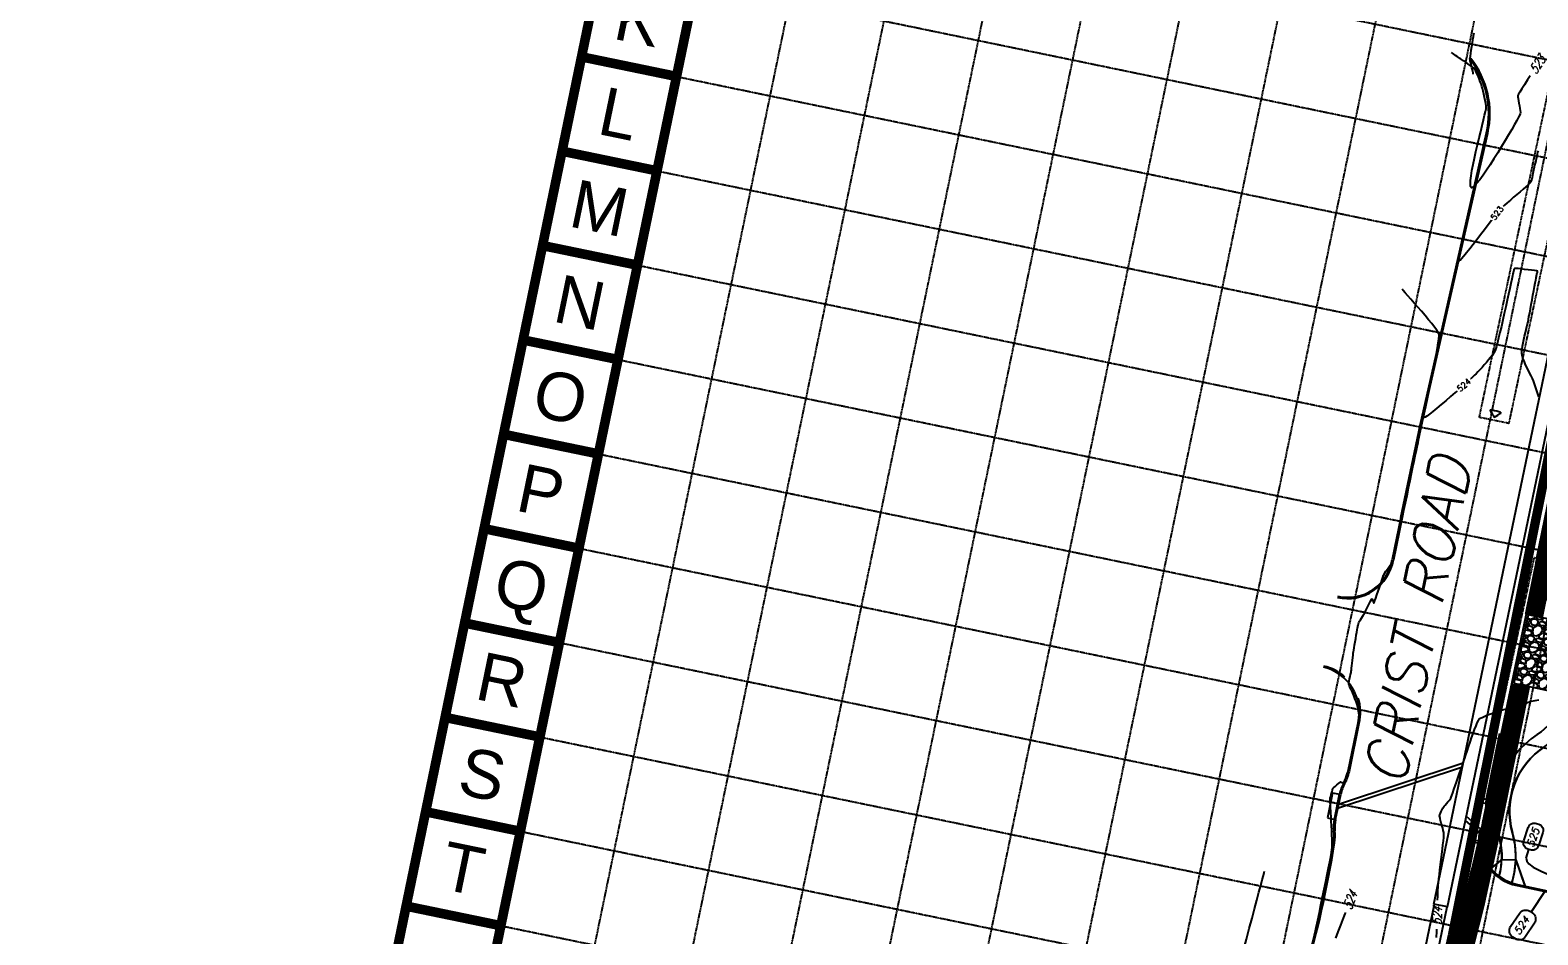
# Model space of a CAD drawing. Header units: inches. Extents: x 3071 to 5995, y 4947 to 7102.
# Drawn here: x 3071 to 3716, y 6239 to 6626 of the extents above; entities that cross this region are included whole.
import ezdxf
from ezdxf.enums import TextEntityAlignment as Align

# ---------------------------------------------------------------- set-up
doc = ezdxf.new("R2010")
doc.units = ezdxf.units.IN
doc.header["$MEASUREMENT"] = 0
doc.linetypes.add('HIDDEN', pattern=[0.375, 0.25, -0.125])
doc.linetypes.add('HIDDEN2', pattern=[0.1875, 0.125, -0.0625])
for name, color, linetype in [('BASE', 7, 'Continuous'), ('BLDG-BOC', 4, 'Continuous'), ('BOC', 4, 'Continuous'), ('CONST-ENTR', 8, 'Continuous'), ('CONST-ENTR-HAT', 11, 'Continuous'), ('EC', 3, 'Continuous'), ('EX-BOC', 41, 'Continuous'), ('EX-GUT', 41, 'Continuous'), ('EX-STM', 150, 'Continuous'), ('EX-STORM', 150, 'Continuous'), ('FIRELANE', 5, 'HIDDEN'), ('FUTURE-DEVEL.', 78, 'Continuous'), ('GRID', 254, 'HIDDEN'), ('hatch-ol', 7, 'Continuous'), ('I-P', 3, 'Continuous'), ('LIMITS OF DISTURBANCE', 1, 'HIDDEN'), ('LS-WALKS', 7, 'Continuous'), ('PC', 43, 'Continuous'), ('PSTM-INLET', 3, 'Continuous'), ('SAW-CUT', 7, 'HIDDEN2'), ('SILT FENCE', 200, 'Continuous')]:
    doc.layers.add(name, color=color, linetype=linetype)
doc.styles.add('L100', font='SIMPLEX.shx', dxfattribs={"oblique": 15, "height": 6})
doc.styles.add('L50', font='simplex', dxfattribs={"height": 2.5})
doc.styles.add('L80', font='simplex.shx', dxfattribs={"oblique": 15, "height": 4})
doc.styles.add('L80C', font='simplex.shx', dxfattribs={"width": 0.75, "oblique": 22, "height": 4})
doc.styles.get("Standard").update_dxf_attribs({"font": 'ARIAL.TTF'})

msp = doc.modelspace()

# ---------------------------------------------------------------- hatches: boundary and pattern name
at = {"layer": 'CONST-ENTR-HAT'}
h = msp.add_hatch(dxfattribs=at)
h.set_pattern_fill('GRAVEL', color=4, scale=7.2, angle=-11.9688, style=0)
h.set_pattern_definition([(216.044, (3391.1632, 6419.3285), (-69.78596675, -51.44626935), [0.96866, -95.89743]), (173.0009, (3390.37996, 6418.75853), (86.014845, -10.87413664), [1.66225, -164.56266]), (120.5416, (3388.7301, 6418.96108), (54.01026806, -92.409584), [1.17207, -116.03543]), (255.3049, (3385.60986, 6417.78253), (36.90603354, 139.3764144), [1.51371, -149.85762]), (280.8649, (3385.22587, 6416.31833), (-17.2999084, 91.98735696), [1.48432, -146.94749]), (345.3049, (3385.50565, 6414.86062), (-139.3764144, 36.90603354), [1.51371, -149.85762]), (25.7254, (3386.96985, 6414.47663), (-106.49652772, -51.0240094), [2.00181, -198.17891]), (60.2865, (3388.77325, 6415.34553), (82.15325044, 144.504542), [1.88991, -187.10151]), (109.4608, (3389.71, 6416.98695), (-36.9371998, 103.5102092), [1.51884, -150.36533]), (163.2676, (3389.204, 6418.419), (75.9851347, -23.46784), [1.73399, -84.96549]), (210.4286, (3387.54342, 6418.91824), (-100.9461827, -59.5606272), [2.242426, -222.0003]), (126.8453, (3392.568, 6416.2339), (-40.3455869, 52.7127507), [0.76537, -75.77168]), (159.5004, (3392.109, 6416.8464), (88.5789158, -33.49768655), [1.45611, -144.15488]), (213.0312, (3390.745, 6417.3563), (-1.49313, -7.04348), [1.01823, -9.1641]), (191.2298, (3390.4312, 6418.3061), (38.2036424, 6.6213172), [0.54834, -54.28523]), (279.8326, (3389.8934, 6418.1993), (-2.564088, 22.6235613), [0.77546, -37.99773]), (18.995, (3390.0258, 6417.4352), (24.1166786, 9.6075863), [1.25949, -40.72337]), (149.5963, (3391.2167, 6417.8451), (12.59383, -10.029725), [0.91074, -21.85767]), (4.4207, (3385.8082, 6419.0653), (74.91416005, 6.19908352), [1.27584, -126.30848]), (58.3774, (3387.08024, 6419.16363), (-44.59829823, -71.50574983), [1.07036, -105.96534]), (281.2298, (3391.5154, 6419.2538), (-6.6213172, 38.2036424), [1.09667, -53.7369]), (331.6417, (3391.72893, 6418.17816), (-65.9554065, 36.06167446), [1.27584, -126.30848]), (327.4752, (3384.88245, 6414.6983), (-32.2311444, 21.5525742), [1.23034, -60.28649]), (282.8063, (3385.9198, 6414.0368), (-18.79290237, 84.9439031), [1.03088, -102.05743]), (54.8326, (3390.0927, 6412.1954), (21.5526086, 32.2311216), [1.09667, -53.7369]), (5.3852, (3390.7243, 6413.09193), (-97.537721, -8.76318554), [1.20694, -119.48705]), (57.4752, (3386.6414, 6412.9271), (-21.5525742, -32.2311444), [0.61517, -60.90166]), (89.3411, (3389.67, 6412.285), (-1.070942, 29.667038), [0.36713, -36.34581]), (153.995, (3389.6743, 6412.6521), (19.637308, -11.5228516), [1.48432, -28.20204]), (174.0402, (3388.34024, 6413.30292), (71.92789424, -7.88781984), [1.37556, -136.18025]), (291.7213, (3389.8915, 6416.8013), (-4.057228, 15.580082), [1.0384, -24.92157]), (341.1884, (3390.27575, 6415.83662), (116.7528304, -39.47020566), [1.81292, -179.47845]), (48.9766, (3391.9918, 6415.252), (-38.6258124, -43.3318232), [0.74128, -73.38725]), (78.0312, (3392.4784, 6415.811), (-5.55035, 8.5366), [0.432, -6.768]), (108.2876, (3388.24417, 6413.5441), (17.7219629, -55.276864), [1.00025, -99.02534]), (36.044, (3387.9303, 6414.4938), (69.78596675, 51.44626935), [1.93732, -94.92877]), (348.0312, (3389.497, 6415.634), (8.5366, 5.55035), [1.872, -5.328]), (313.336, (3391.32805, 6415.24554), (-59.98280997, 64.2356817), [1.13842, -112.70357]), (242.0858, (3392.1093, 6414.4175), (-13.015993, -26.680779), [1.04833, -51.36846]), (195.6772, (3391.61855, 6413.49116), (-148.75733297, -42.06537323), [1.70687, -168.98021]), (163.4573, (3389.97517, 6413.02994), (-90.0720806, 26.45412084), [1.80575, -178.76933])])
h.paths.add_polyline_path([(3705.76, 6346.7), (3764.45, 6334.26), (3772.04, 6363.56), (3711.98, 6376.05)])

# ---------------------------------------------------------------- linework, layer by layer
at = {"layer": 'BASE', "const_width": 4.12}
for points in [[(3072.98, 5483.77), (5658.39, 4949.7), (5992.19, 6565.58), (3406.77, 7099.65)], [(3121.63, 5515.83), (5626.44, 4998.34), (5943.51, 6533.54), (3439.26, 7050.89)]]:
    msp.add_lwpolyline(points, close=True, dxfattribs=at)
for points in [[(3347.03, 6606.54), (3306.63, 6614.88)], [(3338.69, 6566.14), (3298.29, 6574.49)], [(3330.34, 6525.75), (3289.94, 6534.09)], [(3322, 6485.35), (3281.6, 6493.69)], [(3313.65, 6444.95), (3273.25, 6453.3)], [(3305.31, 6404.55), (3264.91, 6412.9)], [(3296.96, 6364.16), (3256.56, 6372.5)], [(3288.62, 6323.76), (3248.22, 6332.1)], [(3280.27, 6283.36), (3239.88, 6291.71)], [(3271.93, 6242.97), (3231.53, 6251.31)]]:
    msp.add_lwpolyline(points, dxfattribs=at)
at = {"layer": 'BLDG-BOC', "color": 7}
msp.add_line((3707.34, 6260.56), (3764.47, 6248.45), dxfattribs=at)
for centre, radius, start, end in [((35580.9, -338.47), 32569.43, 168.189654, 168.267641), ((3711.49, 6280.13), 20, 168.24062, 258.0312)]:
    msp.add_arc(centre, radius, start, end, dxfattribs=at)
at = {"layer": 'BOC', "color": 7}
msp.add_line((3716.1, 6400.25), (3700.95, 6327.6), dxfattribs=at)
at = {"layer": 'CONST-ENTR', "color": 4}
msp.add_lwpolyline([(3705.76, 6346.7), (3764.45, 6334.26), (3772.04, 6363.56), (3711.98, 6376.05)], close=True, dxfattribs=at)
at = {"layer": 'EC', "color": 44, "ltscale": 0.4, "flags": 128}
for points, elevation in [([(3688.45, 6607.53), (3688.44, 6607.59), (3688.41, 6607.74), (3688.34, 6608.04), (3688.23, 6608.57), (3688.06, 6609.34), (3687.89, 6610.16), (3687.72, 6610.92), (3687.58, 6611.54), (3687.5, 6611.93), (3687.41, 6612.29), (3687.29, 6612.72), (3687.18, 6613.16), (3687.09, 6613.59), (3687.04, 6613.95), (3687.08, 6614.36), (3687.2, 6615.2), (3687.38, 6616.36), (3687.59, 6617.74), (3687.84, 6619.25), (3688.09, 6620.78), (3688.33, 6622.24), (3688.54, 6623.52), (3688.7, 6624.52), (3688.8, 6625.14)], 523), ([(3716.18, 6574.71), (3716.02, 6574.01), (3715.85, 6573.25), (3715.64, 6572.37), (3715.41, 6571.41), (3715.18, 6570.41), (3714.94, 6569.41), (3714.72, 6568.46), (3714.52, 6567.6), (3714.34, 6566.87), (3714.21, 6566.32), (3714.08, 6565.66), (3713.95, 6564.9), (3713.81, 6564.09), (3713.66, 6563.26), (3713.48, 6562.47), (3713.26, 6561.76), (3712.99, 6561.19), (3712.64, 6560.77), (3711.96, 6560.11), (3711.01, 6559.26), (3709.86, 6558.26), (3708.56, 6557.15), (3707.17, 6555.98), (3705.74, 6554.77), (3704.34, 6553.58), (3703.02, 6552.45), (3701.85, 6551.42), (3701.24, 6550.87)], 523), ([(3696.28, 6544.92), (3696.21, 6544.83), (3694.76, 6542.9), (3693.2, 6540.84), (3691.6, 6538.71), (3689.99, 6536.59), (3688.42, 6534.54), (3686.94, 6532.63), (3685.59, 6530.93), (3684.42, 6529.5), (3683.47, 6528.42), (3682.91, 6527.86), (3682.62, 6527.63), (3682.49, 6527.58), (3682.44, 6527.58), (3682.41, 6527.61), (3682.35, 6527.74), (3682.32, 6528.07), (3682.36, 6528.77), (3682.53, 6529.99), (3682.82, 6531.53), (3683.19, 6533.31), (3683.63, 6535.26), (3684.11, 6537.31), (3684.61, 6539.37), (3685.1, 6541.37), (3685.56, 6543.24), (3685.96, 6544.9), (3686.29, 6546.27), (3686.52, 6547.29), (3686.73, 6548.3), (3687.02, 6549.67), (3687.37, 6551.32), (3687.76, 6553.19), (3688.18, 6555.21), (3688.62, 6557.3), (3689.06, 6559.39), (3689.49, 6561.42), (3689.89, 6563.31), (3690.24, 6565), (3690.54, 6566.41), (3690.76, 6567.48), (3690.9, 6568.13)], 523), ([(3716.55, 6469.39), (3715.87, 6471.46), (3715.29, 6473.19), (3714.85, 6474.49), (3714.57, 6475.28), (3714.22, 6476.14), (3713.75, 6477.16), (3713.19, 6478.31), (3712.58, 6479.56), (3711.95, 6480.87), (3711.31, 6482.2), (3710.71, 6483.51), (3710.18, 6484.77), (3709.73, 6485.93), (3709.41, 6486.96), (3709.25, 6487.83), (3709.23, 6488.71), (3709.32, 6489.81), (3709.51, 6491.06), (3709.77, 6492.44), (3710.09, 6493.88), (3710.43, 6495.35), (3710.78, 6496.81), (3711.13, 6498.19), (3711.44, 6499.47), (3711.71, 6500.59), (3711.9, 6501.5), (3712.07, 6502.39), (3712.31, 6503.66), (3712.6, 6505.22), (3712.93, 6507), (3713.28, 6508.93), (3713.65, 6510.93), (3714.02, 6512.92), (3714.38, 6514.83), (3714.7, 6516.57), (3714.98, 6518.09), (3715.2, 6519.29), (3715.35, 6520.1), (3715.42, 6520.45), (3715.48, 6520.8), (3715.56, 6521.22), (3715.64, 6521.63), (3715.7, 6521.94), (3715.78, 6522.25), (3715.89, 6522.61), (3715.96, 6522.95), (3715.94, 6523.17), (3715.58, 6523.26), (3714.69, 6523.39), (3713.43, 6523.56), (3711.94, 6523.73), (3710.37, 6523.91), (3708.88, 6524.08), (3707.62, 6524.21), (3706.73, 6524.3), (3706.38, 6524.33), (3706.22, 6524.29), (3706.05, 6524.22), (3705.93, 6524.14), (3705.86, 6523.96), (3705.81, 6523.7), (3705.77, 6523.46), (3705.72, 6523.26), (3705.65, 6522.96), (3705.57, 6522.64), (3705.51, 6522.37), (3705.43, 6522.02), (3705.24, 6521.1), (3704.94, 6519.7), (3704.55, 6517.89), (3704.08, 6515.72), (3703.55, 6513.29), (3702.97, 6510.65), (3702.36, 6507.88), (3701.73, 6505.05), (3701.09, 6502.24), (3700.47, 6499.51), (3699.86, 6496.93), (3699.29, 6494.58), (3698.78, 6492.53), (3698.33, 6490.85), (3697.95, 6489.6), (3697.68, 6488.87), (3697.23, 6488.11), (3696.62, 6487.21), (3695.88, 6486.23), (3695.03, 6485.17), (3694.11, 6484.09), (3693.16, 6483), (3692.2, 6481.94), (3691.27, 6480.94), (3690.41, 6480.02), (3689.64, 6479.23), (3689, 6478.58), (3688.37, 6477.98), (3687.37, 6477.06), (3687.33, 6477.02)], 524), ([(3681.5, 6471.8), (3680.76, 6471.15), (3678.76, 6469.41), (3676.74, 6467.68), (3674.77, 6466.01), (3672.91, 6464.47), (3671.2, 6463.1), (3669.73, 6461.96), (3668.53, 6461.12), (3667.83, 6460.69), (3667.46, 6460.53), (3667.3, 6460.51), (3667.25, 6460.53), (3667.2, 6460.57), (3667.13, 6460.72), (3667.07, 6461.1), (3667.1, 6461.86), (3667.27, 6463.16), (3667.56, 6464.76), (3667.94, 6466.58), (3668.39, 6468.52), (3668.87, 6470.52), (3669.36, 6472.47), (3669.82, 6474.29), (3670.23, 6475.9), (3670.55, 6477.2), (3670.75, 6478.11), (3670.95, 6479.09), (3671.2, 6480.31), (3671.48, 6481.7), (3671.78, 6483.19), (3672.09, 6484.72), (3672.39, 6486.2), (3672.66, 6487.57), (3672.9, 6488.75), (3673.09, 6489.68), (3673.21, 6490.28)], 524)]:
    msp.add_lwpolyline(points, dxfattribs=dict(at, elevation=elevation))
at = {"layer": 'EC', "color": 44, "ltscale": 0.5, "flags": 128}
for points, elevation in [([(3712.78, 6606.78), (3711.63, 6604.99), (3710.32, 6602.95), (3709.22, 6601.21), (3708.37, 6599.83), (3707.81, 6598.87), (3707.59, 6598.39), (3707.55, 6597.82), (3707.63, 6597.02), (3707.78, 6596.05), (3707.98, 6594.99), (3708.2, 6593.89), (3708.4, 6592.82), (3708.55, 6591.85), (3708.63, 6591.05), (3708.59, 6590.48), (3708.38, 6590), (3707.87, 6589.02), (3707.11, 6587.62), (3706.11, 6585.85), (3704.92, 6583.79), (3703.57, 6581.49), (3702.1, 6579.01), (3700.54, 6576.43), (3698.93, 6573.81), (3697.29, 6571.21), (3695.67, 6568.69), (3694.1, 6566.32), (3692.62, 6564.17), (3691.25, 6562.3), (3690.03, 6560.76), (3689, 6559.64), (3688.19, 6558.98), (3687.64, 6558.86), (3687.32, 6559.34), (3687.21, 6560.39), (3687.28, 6561.93), (3687.52, 6563.88), (3687.89, 6566.17), (3688.38, 6568.74), (3688.95, 6571.49), (3689.58, 6574.36), (3690.26, 6577.28), (3690.94, 6580.16), (3691.62, 6582.94), (3692.26, 6585.54), (3692.83, 6587.89), (3693.32, 6589.91), (3693.7, 6591.52), (3693.95, 6592.66), (3694.03, 6593.25), (3693.97, 6593.96), (3693.81, 6594.96), (3693.57, 6596.17), (3693.29, 6597.49), (3692.98, 6598.84), (3692.67, 6600.12), (3692.38, 6601.27), (3692.14, 6602.17), (3691.97, 6602.76), (3691.76, 6603.36), (3691.46, 6604.2), (3691.08, 6605.21), (3690.65, 6606.29), (3690.2, 6607.36), (3689.76, 6608.33), (3689.36, 6609.12), (3689.03, 6609.65), (3688.62, 6610.06), (3687.96, 6610.59), (3687.12, 6611.22), (3686.18, 6611.89), (3685.21, 6612.55), (3684.28, 6613.18), (3683.48, 6613.72), (3682.86, 6614.12), (3682.52, 6614.36), (3682.12, 6614.64), (3681.53, 6615.04), (3680.84, 6615.52), (3680.16, 6615.99), (3679.57, 6616.39), (3679.16, 6616.67)], 523), ([(3620.06, 6236.82), (3620.61, 6239.37), (3621.21, 6242.21), (3621.86, 6245.29), (3622.54, 6248.52), (3623.23, 6251.86), (3623.93, 6255.23), (3624.61, 6258.57), (3625.27, 6261.81), (3625.9, 6264.89), (3626.47, 6267.73), (3626.97, 6270.29), (3627.39, 6272.48), (3627.72, 6274.25), (3627.94, 6275.53), (3628.04, 6276.25), (3628.07, 6277.14), (3628.07, 6278.42), (3628.03, 6280.02), (3627.96, 6281.83), (3627.87, 6283.77), (3627.78, 6285.75), (3627.67, 6287.68), (3627.57, 6289.48), (3627.48, 6291.05), (3627.41, 6292.31), (3627.36, 6293.17), (3627.33, 6293.54), (3627.32, 6293.91), (3627.29, 6294.45), (3627.26, 6295.04), (3627.23, 6295.55), (3627.21, 6295.84), (3627.2, 6296.12), (3627.17, 6296.54), (3627.15, 6296.96), (3627.15, 6297.25), (3627.23, 6297.59), (3627.41, 6298.28), (3627.64, 6299.13), (3627.87, 6299.97), (3628.05, 6300.64), (3628.14, 6300.95), (3628.23, 6301.22), (3628.36, 6301.59), (3628.48, 6301.85), (3628.72, 6302.08), (3629.27, 6302.57), (3629.97, 6303.18), (3630.68, 6303.79), (3631.26, 6304.26), (3631.57, 6304.46), (3631.87, 6304.42), (3632.32, 6304.28), (3632.76, 6304.15), (3633.05, 6304.15), (3633.22, 6304.44), (3633.5, 6305.13), (3633.84, 6306.04), (3634.19, 6307.03), (3634.51, 6307.93), (3634.73, 6308.59), (3634.83, 6308.86), (3634.89, 6308.99), (3634.94, 6309.12), (3635.01, 6309.42), (3635.19, 6310.24), (3635.46, 6311.48), (3635.81, 6313.04), (3636.2, 6314.82), (3636.61, 6316.71), (3637.03, 6318.63), (3637.44, 6320.46), (3637.8, 6322.12), (3638.1, 6323.5), (3638.32, 6324.5), (3638.44, 6325.02), (3638.55, 6325.52), (3638.72, 6326.23), (3638.93, 6327.07), (3639.15, 6327.99), (3639.36, 6328.91), (3639.54, 6329.76), (3639.67, 6330.47), (3639.73, 6330.97), (3639.72, 6331.46), (3639.65, 6332.17), (3639.55, 6333.01), (3639.42, 6333.92), (3639.28, 6334.83), (3639.14, 6335.67), (3639.01, 6336.37), (3638.9, 6336.86), (3638.76, 6337.35), (3638.53, 6338.05), (3638.24, 6338.89), (3637.92, 6339.78), (3637.6, 6340.66), (3637.31, 6341.46), (3637.08, 6342.09), (3636.92, 6342.48), (3636.75, 6342.87), (3636.47, 6343.43), (3636.15, 6344.09), (3635.81, 6344.79), (3635.51, 6345.45), (3635.28, 6346.02), (3635.17, 6346.43), (3635.2, 6346.91), (3635.32, 6347.66), (3635.51, 6348.58), (3635.73, 6349.57), (3635.94, 6350.51), (3636.12, 6351.32), (3636.23, 6351.87), (3636.29, 6352.35), (3636.38, 6353.14), (3636.48, 6354.14), (3636.6, 6355.29), (3636.73, 6356.5), (3636.85, 6357.68), (3636.96, 6358.76), (3637.06, 6359.66), (3637.14, 6360.28), (3637.24, 6360.91), (3637.4, 6361.87), (3637.61, 6363.09), (3637.85, 6364.46), (3638.1, 6365.89), (3638.35, 6367.3), (3638.58, 6368.58), (3638.77, 6369.64), (3638.9, 6370.39), (3638.97, 6370.74), (3639.05, 6371.09), (3639.18, 6371.61), (3639.33, 6372.17), (3639.47, 6372.68), (3639.59, 6373.02), (3639.78, 6373.35), (3640.14, 6373.92), (3640.59, 6374.61), (3641.06, 6375.32), (3641.47, 6375.94), (3641.73, 6376.36), (3641.95, 6376.8), (3642.34, 6377.61), (3642.84, 6378.66), (3643.39, 6379.82), (3643.95, 6380.94), (3644.45, 6381.91), (3644.83, 6382.59), (3645.06, 6382.84), (3645.23, 6382.65), (3645.38, 6382.21), (3645.53, 6381.68), (3645.68, 6381.24), (3645.85, 6381.07), (3646.02, 6381.34), (3646.32, 6382.08), (3646.73, 6383.18), (3647.21, 6384.56), (3647.74, 6386.11), (3648.29, 6387.73), (3648.83, 6389.32), (3649.33, 6390.78), (3649.75, 6392.02), (3650.07, 6392.93), (3650.27, 6393.41), (3650.58, 6393.93), (3651.08, 6394.69), (3651.68, 6395.58), (3652.31, 6396.48), (3652.88, 6397.29), (3653.3, 6397.89), (3653.51, 6398.18), (3653.68, 6398.43), (3653.93, 6398.81), (3654.18, 6399.18), (3654.33, 6399.45), (3654.4, 6399.74), (3654.54, 6400.39), (3654.73, 6401.31), (3654.96, 6402.4), (3655.2, 6403.58), (3655.43, 6404.75), (3655.65, 6405.82), (3655.83, 6406.71), (3655.95, 6407.32), (3656.07, 6407.85), (3656.3, 6408.97), (3656.64, 6410.59), (3657.07, 6412.66), (3657.58, 6415.1), (3658.15, 6417.84), (3658.76, 6420.8), (3659.41, 6423.91), (3660.08, 6427.11), (3660.75, 6430.32), (3661.4, 6433.48), (3662.03, 6436.5), (3662.62, 6439.32), (3663.15, 6441.86), (3663.61, 6444.06), (3663.98, 6445.85), (3664.24, 6447.15), (3664.4, 6447.89), (3664.54, 6448.57), (3664.8, 6449.8), (3665.17, 6451.52), (3665.64, 6453.65), (3666.18, 6456.16), (3666.78, 6458.96), (3667.43, 6462.01), (3668.11, 6465.24), (3668.82, 6468.59), (3669.53, 6472), (3670.23, 6475.41), (3670.91, 6478.76), (3671.55, 6481.99), (3672.14, 6485.03), (3672.66, 6487.84), (3673.11, 6490.34), (3673.45, 6492.47), (3673.69, 6494.19), (3673.81, 6495.41), (3673.78, 6496.09), (3673.46, 6496.82), (3672.79, 6497.87), (3671.84, 6499.18), (3670.66, 6500.69), (3669.3, 6502.36), (3667.81, 6504.13), (3666.26, 6505.95), (3664.69, 6507.76), (3663.16, 6509.5), (3661.72, 6511.13), (3660.43, 6512.59), (3659.33, 6513.83), (3658.49, 6514.79), (3657.96, 6515.42)], 524), ([(3673.16, 6253.92), (3673.21, 6255.59), (3673.27, 6257.3), (3673.32, 6258.57), (3673.36, 6259.34), (3673.43, 6260.15), (3673.56, 6261.38), (3673.74, 6262.96), (3673.96, 6264.82), (3674.2, 6266.88), (3674.46, 6269.06), (3674.73, 6271.3), (3674.99, 6273.52), (3675.23, 6275.65), (3675.46, 6277.6), (3675.64, 6279.31), (3675.78, 6280.71), (3675.87, 6281.71), (3675.89, 6282.25), (3675.8, 6282.84), (3675.61, 6283.68), (3675.36, 6284.68), (3675.06, 6285.78), (3674.75, 6286.89), (3674.47, 6287.94), (3674.23, 6288.85), (3674.08, 6289.54), (3674.03, 6289.94), (3674.15, 6290.42), (3674.41, 6291.09), (3674.75, 6291.85), (3675.11, 6292.61), (3675.45, 6293.26), (3675.69, 6293.69), (3675.95, 6294.05), (3676.39, 6294.58), (3676.93, 6295.21), (3677.52, 6295.89), (3678.07, 6296.54), (3678.52, 6297.1), (3678.8, 6297.5), (3678.97, 6297.9), (3679.27, 6298.7), (3679.68, 6299.82), (3680.17, 6301.19), (3680.72, 6302.74), (3681.3, 6304.41), (3681.9, 6306.1), (3682.48, 6307.77), (3683.02, 6309.33), (3683.5, 6310.71), (3683.9, 6311.84), (3684.19, 6312.65), (3684.46, 6313.44), (3684.84, 6314.59), (3685.31, 6316.03), (3685.86, 6317.7), (3686.46, 6319.53), (3687.1, 6321.44), (3687.75, 6323.36), (3688.4, 6325.23), (3689.04, 6326.97), (3689.63, 6328.52), (3690.16, 6329.8), (3690.62, 6330.74), (3690.97, 6331.28), (3691.56, 6331.73), (3692.48, 6332.22), (3693.64, 6332.75), (3694.96, 6333.29), (3696.35, 6333.82), (3697.74, 6334.31), (3699.04, 6334.75), (3700.16, 6335.11), (3701.02, 6335.36), (3701.53, 6335.5), (3702.1, 6335.6), (3702.92, 6335.74), (3703.92, 6335.89), (3704.99, 6336.01), (3706.03, 6336.07), (3706.95, 6336.05), (3707.64, 6335.92), (3708.02, 6335.64), (3707.99, 6335.18), (3707.63, 6334.5), (3707.03, 6333.66), (3706.27, 6332.72), (3705.42, 6331.76), (3704.58, 6330.84), (3703.83, 6330.02), (3703.25, 6329.38), (3702.92, 6328.97), (3702.6, 6328.48), (3702.16, 6327.76), (3701.65, 6326.9), (3701.12, 6326), (3700.64, 6325.14), (3700.26, 6324.43), (3700.03, 6323.96), (3699.9, 6323.49), (3699.74, 6322.8), (3699.58, 6321.99), (3699.42, 6321.13), (3699.28, 6320.31), (3699.15, 6319.61), (3699.06, 6319.13), (3698.96, 6318.63), (3698.75, 6317.6), (3698.45, 6316.15), (3698.08, 6314.38), (3697.68, 6312.41), (3697.25, 6310.33), (3696.82, 6308.25), (3696.43, 6306.28), (3696.07, 6304.53), (3695.79, 6303.1), (3695.6, 6302.09), (3695.53, 6301.63), (3695.55, 6301.14), (3695.63, 6300.42), (3695.74, 6299.59), (3695.85, 6298.78), (3695.92, 6298.11), (3695.94, 6297.71), (3695.84, 6297.32), (3695.65, 6296.74), (3695.42, 6296.11), (3695.2, 6295.54), (3695.06, 6295.16), (3695.06, 6295.16), (3694.94, 6294.87), (3694.77, 6294.44), (3694.61, 6294.02), (3694.51, 6293.72), (3694.49, 6293.35), (3694.46, 6292.55), (3694.43, 6291.45), (3694.4, 6290.21), (3694.37, 6288.98), (3694.34, 6287.91), (3694.32, 6287.14), (3694.31, 6286.83), (3694.28, 6286.67), (3694.23, 6286.45), (3694.19, 6286.29), (3694.12, 6285.99), (3693.96, 6285.25), (3693.74, 6284.23), (3693.48, 6283.05), (3693.22, 6281.86), (3692.99, 6280.81), (3692.83, 6280.03), (3692.77, 6279.66), (3692.78, 6279.3), (3692.83, 6278.78), (3692.88, 6278.26), (3692.92, 6277.9), (3692.93, 6277.54), (3692.96, 6276.92), (3692.97, 6276.21), (3692.96, 6275.56), (3692.9, 6275.13), (3692.68, 6274.8), (3692.27, 6274.3), (3691.74, 6273.71), (3691.2, 6273.12), (3690.75, 6272.59), (3690.47, 6272.22), (3690.25, 6271.75), (3689.9, 6270.91), (3689.49, 6269.86), (3689.06, 6268.77), (3688.69, 6267.78), (3688.42, 6267.06), (3688.31, 6266.77), (3688.22, 6266.61), (3688.15, 6266.44), (3688.09, 6266.19), (3687.95, 6265.55), (3687.75, 6264.65), (3687.51, 6263.58), (3687.27, 6262.47), (3687.04, 6261.42), (3686.85, 6260.55), (3686.72, 6259.96), (3686.61, 6259.48), (3686.39, 6258.43), (3686.05, 6256.88), (3685.62, 6254.91), (3685.12, 6252.59), (3684.55, 6249.97), (3683.93, 6247.13), (3683.28, 6244.15), (3682.61, 6241.07), (3681.93, 6237.99)], 524), ([(3581.62, 6201.03), (3581.98, 6202.36), (3583.29, 6207.27), (3584.63, 6212.29), (3585.99, 6217.35), (3587.35, 6222.43), (3588.7, 6227.46), (3590.03, 6232.4), (3591.31, 6237.19), (3592.55, 6241.79), (3593.72, 6246.15), (3594.81, 6250.21), (3595.81, 6253.93), (3596.7, 6257.26), (3597.48, 6260.15), (3598.12, 6262.54), (3598.61, 6264.39), (3598.95, 6265.64), (3599.12, 6266.26)], 525), ([(3633.68, 6248.54), (3633.46, 6247.99), (3632.49, 6245.5), (3631.57, 6243.15), (3630.73, 6241.01), (3630, 6239.14), (3629.41, 6237.63)], 524), ([(3672.71, 6237.85), (3672.79, 6240.5), (3672.81, 6241.46)], 524)]:
    msp.add_lwpolyline(points, dxfattribs=dict(at, elevation=elevation))
at = {"layer": 'EC', "color": 44, "ltscale": 0.4, "elevation": 525, "flags": 128}
msp.add_lwpolyline([(3695.7, 6463.58), (3695.69, 6463.54), (3695.7, 6463.42), (3695.81, 6463.16), (3696.07, 6462.71), (3696.49, 6462.09), (3696.86, 6461.56), (3697.06, 6461.28), (3697.17, 6461.05), (3697.3, 6460.79), (3697.43, 6460.65), (3697.69, 6460.75), (3698.24, 6461.04), (3698.93, 6461.44), (3699.6, 6461.88), (3700.02, 6462.2), (3700.22, 6462.41), (3700.28, 6462.51), (3700.28, 6462.56), (3700.26, 6462.59), (3700.17, 6462.67), (3699.91, 6462.8), (3699.37, 6462.98), (3698.51, 6463.21), (3697.56, 6463.41), (3696.68, 6463.56), (3696.12, 6463.62), (3695.84, 6463.62), (3695.73, 6463.6)], close=True, dxfattribs=at)
at = {"layer": 'EX-BOC', "color": 7}
for p, q in [((3657.47, 6417.73), (3653.75, 6399.64)), ((3634.91, 6309.12), (3639.15, 6329.75)), ((3694.11, 6297.27), (3699.86, 6325.3)), ((3694.6, 6297.17), (3700.35, 6325.2)), ((3628.97, 6288.46), (3631.19, 6299.17)), ((3691.98, 6276.08), (3694.34, 6286.81)), ((3678.48, 6220.85), (3688.2, 6266.42))]:
    msp.add_line(p, q, dxfattribs=at)
msp.add_lwpolyline([(3657.47, 6417.73), (3665.66, 6457.07), (3677.67, 6509.89), (3694.13, 6582.34, 0.226228), (3687.02, 6613.91, 0.714423)], format="xyb", dxfattribs=at)
for centre, radius, start, end in [((3634.66, 6402.87), 19.37, 257.2544, 350.38835), ((3736.63, 6395.95), 20.96, 168.19356, 255.69619), ((3619.7, 6334.21), 19.96, 347.07567, 76.5058), ((3717.85, 6321.61), 17.87, 94.21243, 137.19245), ((3717.85, 6321.61), 17.87, 137.19245, 168.41533), ((3617.78, 6312.69), 17.5, 330.7831, 348.25303), ((3648.32, 6295.61), 17.5, 150.7831, 168.25303), ((3707.84, 6294.25), 13.55, 167.56162, 189.60749), ((3644.2, 6285.3), 15.56, 168.25303, 186.6823), ((3681.11, 6289.73), 13.55, 347.56162, 9.60749), ((3613.29, 6281.68), 15.56, 348.25303, 6.6823), ((3192.21, 6346.64), 441.61, 335.84902, 351.12455), ((3675.65, 6279.69), 16.72, 329.69775, 347.56162), ((3704.52, 6262.81), 16.72, 149.69775, 167.56162)]:
    msp.add_arc(centre, radius, start, end, dxfattribs=at)
at = {"layer": 'EX-GUT', "color": 7}
for p, q in [((3657.96, 6417.62), (3654.24, 6399.54)), ((3635.4, 6309.02), (3639.64, 6329.65)), ((3629.46, 6288.36), (3631.68, 6299.07)), ((3691.49, 6276.19), (3693.86, 6286.92)), ((3678, 6220.97), (3687.71, 6266.52))]:
    msp.add_line(p, q, dxfattribs=at)
for points in [[(3657.96, 6417.62), (3666.15, 6456.96), (3678.16, 6509.78), (3694.62, 6582.23, 0.226228), (3687.41, 6614.22, 0.226228)], [(3715.62, 6400.34), (3724.83, 6444.85), (3734.08, 6495.33), (3741.49, 6535.24), (3743.73, 6546.49), (3745.66, 6555.61, -0.418603), (3769.55, 6572.48, -0.418603)]]:
    msp.add_lwpolyline(points, format="xyb", dxfattribs=at)
for centre, radius, start, end in [((3634.66, 6402.87), 19.87, 257.2544, 350.36158), ((3735.7, 6395.78), 20.59, 167.22086, 258.08268), ((3619.7, 6334.21), 20.46, 47.51635, 76.5058), ((3619.7, 6334.21), 20.46, 347.07567, 17.44686), ((3617.78, 6312.69), 18, 330.7831, 347.96268), ((3648.32, 6295.61), 17, 150.7831, 168.25303), ((3707.84, 6294.25), 14.05, 167.9649, 189.60749), ((3644.2, 6285.3), 15.06, 168.25303, 186.6823), ((3681.11, 6289.73), 13.05, 347.56162, 9.60749), ((3613.29, 6281.68), 16.06, 348.29809, 6.6823), ((3192.21, 6346.64), 442.11, 335.84902, 351.12294), ((3675.65, 6279.69), 16.22, 329.69775, 347.56162), ((3704.52, 6262.81), 17.22, 149.69775, 167.56758)]:
    msp.add_arc(centre, radius, start, end, dxfattribs=at)
at = {"layer": 'EX-STM', "color": 5}
for p, q in [((3628.23, 6299.8), (3626, 6289.1)), ((3628.23, 6299.8), (3631.19, 6299.17)), ((3626, 6289.1), (3628.97, 6288.46)), ((3697.13, 6286.08), (3694.34, 6286.81)), ((3697.13, 6286.08), (3694.77, 6275.35)), ((3694.77, 6275.35), (3691.98, 6276.08))]:
    msp.add_line(p, q, dxfattribs=at)
at = {"layer": 'EX-STORM', "color": 5}
for p, q in [((3629.95, 6293.16), (3683.83, 6310.92)), ((3630.28, 6294.85), (3684.18, 6312.61)), ((3692.63, 6281.37), (3685.19, 6288.01)), ((3693, 6283.05), (3685.54, 6289.71)), ((3677.48, 6250.99), (3671.61, 6252.22))]:
    msp.add_line(p, q, dxfattribs=at)
for points in [[(3671.61, 6252.22), (3759.58, 6674.71), (3788.82, 6684.25)], [(3677.48, 6250.99), (3764.75, 6670.08), (3789.14, 6678.04)], [(3665.84, 6223.28), (3671.85, 6252.17)], [(3671.22, 6222.16), (3677.24, 6251.05)]]:
    msp.add_lwpolyline(points, dxfattribs=at)
at = {"layer": 'FIRELANE', "color": 7, "flags": 128}
msp.add_lwpolyline([(4580.51, 5841.27), (4446.4, 5987.31, -0.020748), (4442.68, 5991.72), (4403.12, 6042.71, 0.199871), (4282.45, 6111.23), (4260.71, 6113.89, -0.009278), (4254.48, 6114.77), (4159.67, 6129.97, -0.080749), (4109.56, 6146.59, 0.078412), (4047.37, 6167.53), (3998.1, 6175.9, -0.081157), (3964.7, 6187.35, 0.052793), (3939.25, 6197.71), (3767.89, 6247.21), (3707.24, 6260.07, -0.413143), (3691.42, 6284.31)], format="xyb", dxfattribs=at)
at = {"layer": 'GRID', "color": 253, "linetype": 'HIDDEN'}
for p, q in [((3479.16, 7042.97), (3186.98, 5628.51)), ((3519.56, 7034.63), (3227.38, 5620.17)), ((3559.96, 7026.29), (3267.78, 5611.82)), ((3600.36, 7017.94), (3308.17, 5603.48)), ((3640.75, 7009.6), (3348.57, 5595.13)), ((3681.15, 7001.25), (3388.97, 5586.79)), ((3721.55, 6992.91), (3429.36, 5578.44)), ((3761.94, 6984.56), (3469.76, 5570.1)), ((3802.34, 6976.22), (3510.16, 5561.76)), ((3363.72, 6687.33), (5868.34, 6169.96)), ((3355.38, 6646.94), (5860, 6129.56)), ((3347.03, 6606.54), (5851.65, 6089.16)), ((3338.69, 6566.14), (5843.31, 6048.77)), ((3330.34, 6525.75), (5834.96, 6008.37)), ((3322, 6485.35), (5826.62, 5967.97)), ((3313.65, 6444.95), (5818.27, 5927.57)), ((3305.31, 6404.55), (5809.93, 5887.18)), ((3720.32, 6375.22), (3550.55, 5553.41)), ((3296.96, 6364.16), (5801.58, 5846.78)), ((3288.62, 6323.76), (5793.24, 5806.38)), ((3280.27, 6283.36), (5784.89, 5765.99)), ((3271.93, 6242.97), (5776.55, 5725.59))]:
    msp.add_line(p, q, dxfattribs=at)
at = {"layer": 'hatch-ol'}
for p, q in [((3700.63, 6271.29), (3695.59, 6267.14)), ((3706.63, 6271.08), (3710.76, 6259.33))]:
    msp.add_line(p, q, dxfattribs=at)
at = {"layer": 'hatch-ol', "linetype": 'Continuous'}
for points in [[(3759.32, 6620.85), (3746.15, 6555.52), (3716.11, 6400.23), (3700.35, 6325.2), (3691.91, 6284.2), (3689.83, 6275.27), (3688.31, 6266.77), (3674.16, 6207.94, -0.214843), (3508.69, 5995.08), (3535.52, 5952.62), (3870.9, 5855.78), (4005.47, 5991.67, -0.027652), (4056.2, 5956.24, -0.023154), (4168.04, 5861.73, -0.031991), (4294.4, 5725.59), (4358.75, 5653.77)], [(3760.61, 6218.09), (3709.67, 6228.89, 0.389071), (3674.16, 6207.94), (3691.91, 6284.2, 0.43074), (3707.24, 6260.07), (3767.89, 6247.21)]]:
    msp.add_lwpolyline(points, format="xyb", dxfattribs=at)
at = {"layer": 'hatch-ol'}
msp.add_lwpolyline([(3699.47, 6281.07, -0.076873), (3700.63, 6271.29), (3706.63, 6271.08, 0.076974), (3705.24, 6282.69, -0.329012), (3719.12, 6319.7, 0.33346), (3731.48, 6353.52, -0.214851), (3736.82, 6394.24, 0.176381), (3746.68, 6441.85), (3740.74, 6440.96, -0.176123), (3731.71, 6397.4, 0.214851), (3725.74, 6351.78, -0.33346), (3715.84, 6324.73, 0.329012), (3699.47, 6281.05)], format="xyb", dxfattribs=at)
for radius, start in [(32.21, 343.91621), (38.21, 342.15578)]:
    msp.add_arc((3668.44, 6272.42), radius, start, 357.99675, dxfattribs=at)
at = {"layer": 'I-P', "color": 5, "lineweight": 5, "const_width": 0.75}
msp.add_lwpolyline([(3692.23, 6278.02), (3696.05, 6296.62), (3690.98, 6297.64), (3687.09, 6278.95), (3692.23, 6278.02), (3693.9, 6285.52)], dxfattribs=at)
at = {"layer": 'LIMITS OF DISTURBANCE', "ltscale": 100, "const_width": 4}
msp.add_lwpolyline([(3866.22, 5854.96), (3539.79, 5946.19), (3532.58, 5947.8), (3501.62, 5996.45), (3529.47, 6012.36, 0.076934), (3587.94, 6058.93, 0.053542), (3639.32, 6128.27, 0.091321), (3679.5, 6238.82), (3758.78, 6633.57)], format="xyb", dxfattribs=at)
at = {"layer": 'LS-WALKS', "color": 7}
for p, q in [((3700.63, 6271.29), (3696, 6267.48)), ((3700.63, 6271.29), (3706.63, 6271.08)), ((3706.63, 6271.08), (3710.57, 6259.88))]:
    msp.add_line(p, q, dxfattribs=at)
for centre, radius, start, end in [((3702.76, 6344.85), 24, 303.02774, 16.79376), ((3737.25, 6291.8), 39.28, 123.02774, 195.87498), ((3737.25, 6291.8), 33.28, 123.02774, 195.87498), ((3668.44, 6272.42), 38.21, 342.9616, 15.60326), ((3668.44, 6272.42), 32.21, 345.00229, 15.58008)]:
    msp.add_arc(centre, radius, start, end, dxfattribs=at)
at = {"layer": 'PC', "color": 44}
msp.add_line((3713.22, 6248.76), (3719.41, 6258), dxfattribs=at)
for points in [[(3712.81, 6275.37), (3711.8, 6275.71, -0.414214), (3710.03, 6279.29), (3711.95, 6284.95, -0.414214), (3715.53, 6286.72), (3716.53, 6286.38, -0.414214), (3718.3, 6282.8), (3716.39, 6277.14, -0.414214)], [(3706.33, 6237.39), (3705.33, 6238.06, -0.414214), (3704.44, 6242.54), (3708.24, 6248.21, -0.414214), (3712.72, 6249.1), (3713.73, 6248.43, -0.414214), (3714.61, 6243.95), (3710.81, 6238.27, -0.414214)]]:
    msp.add_lwpolyline(points, format="xyb", close=True, dxfattribs=at)
for points in [[(3711.04, 6271.88), (3712.31, 6275.54)], [(3711.04, 6271.88), (3711.45, 6270.6), (3712.31, 6269.41), (3714.15, 6268.06), (3717.52, 6266.3), (3722.96, 6263.88), (3731.01, 6260.52), (3742.2, 6255.99), (3757.08, 6250.02)]]:
    msp.add_lwpolyline(points, dxfattribs=at)
at = {"layer": 'PSTM-INLET', "color": 140}
for p, q in [((3691.76, 6295.73), (3688.44, 6279.82)), ((3694.2, 6295.22), (3690.89, 6279.31)), ((3691.76, 6295.73), (3694.2, 6295.22)), ((3688.44, 6279.82), (3690.89, 6279.31))]:
    msp.add_line(p, q, dxfattribs=at)
at = {"layer": 'SAW-CUT', "color": 30}
for p, q in [((3691.05, 6460.53), (3722.61, 6609.79)), ((3735.22, 6607.1), (3703.64, 6457.96)), ((3703.64, 6457.96), (3691.05, 6460.53)), ((3673.17, 6208.1), (3714.63, 6400.55)), ((3714.63, 6400.55), (3716.1, 6400.25))]:
    msp.add_line(p, q, dxfattribs=at)
at = {"layer": 'SILT FENCE', "const_width": 8}
for points in [[(4681.23, 6528), (4646.2, 6526.27), (4576.64, 6525.83), (4505.33, 6528.61, -0.037918), (4158.83, 6568.56, -0.041261), (3842.16, 6657.25), (3821.46, 6664.02), (3804.87, 6661.99), (3797.58, 6657.76), (3787.2, 6658.21), (3772.28, 6646.45), (3763.37, 6622.97), (3750.91, 6556.18), (3714.43, 6375.61)], [(3708.9, 6346.03), (3695.9, 6282.15, -0.025664), (3673.03, 6192.36, -0.055632), (3634.07, 6103.2, -0.089195), (3584.64, 6044.61, -0.036617), (3511.14, 5992.29), (3536.54, 5953.02)]]:
    msp.add_lwpolyline(points, format="xyb", dxfattribs=at)

# ---------------------------------------------------------------- texts
at = {"layer": 'BASE'}
for s, p in [('K', (3331, 6630.91)), ('L', (3322.66, 6590.51)), ('M', (3314.31, 6550.12)), ('N', (3305.97, 6509.72)), ('O', (3297.63, 6469.32)), ('P', (3289.28, 6428.92)), ('Q', (3280.94, 6388.53)), ('R', (3272.59, 6348.13)), ('S', (3264.25, 6307.73)), ('T', (3255.9, 6267.34))]:
    msp.add_text(s, height=20.62, rotation=348.32864, dxfattribs=at).set_placement(p, align=Align.MIDDLE_CENTER)
at = {"layer": 'EC', "color": 44, "style": 'L80C', "oblique": 22, "width": 0.75}
for s, rotation, p in [('523', 56.82875, (3715.38, 6607.11, 523)), ('524', 68.68326, (3636.16, 6249.4, 524)), ('524', 88.41183, (3674.86, 6243.11, 524))]:
    msp.add_text(s, height=4, rotation=rotation, dxfattribs=at).set_placement(p)
at = {"layer": 'EC', "color": 44, "ltscale": 0.4, "char_height": 2.5, "attachment_point": 5, "style": 'L50'}
for s, insert, rotation in [('{523}', (3698.64, 6547.99, 523), 52.25486), ('{524}', (3684.43, 6474.4, 524), 41.65198)]:
    msp.add_mtext(s, dxfattribs=dict(at, insert=insert, rotation=rotation))
at = {"layer": 'FUTURE-DEVEL.', "color": 7, "style": 'L100', "oblique": 15}
msp.add_text('CRIST ROAD', height=18, rotation=78.12188, dxfattribs=at).set_placement((3658.75, 6302))
at = {"layer": 'PC', "color": 44, "style": 'L80', "oblique": 15}
for s, rotation, p in [('525', 71.32663, (3714.24, 6276.21)), ('524', 56.1818, (3708.18, 6238.66))]:
    msp.add_text(s, height=3.2, rotation=rotation, dxfattribs=at).set_placement(p)

doc.saveas('drawing.dxf')
